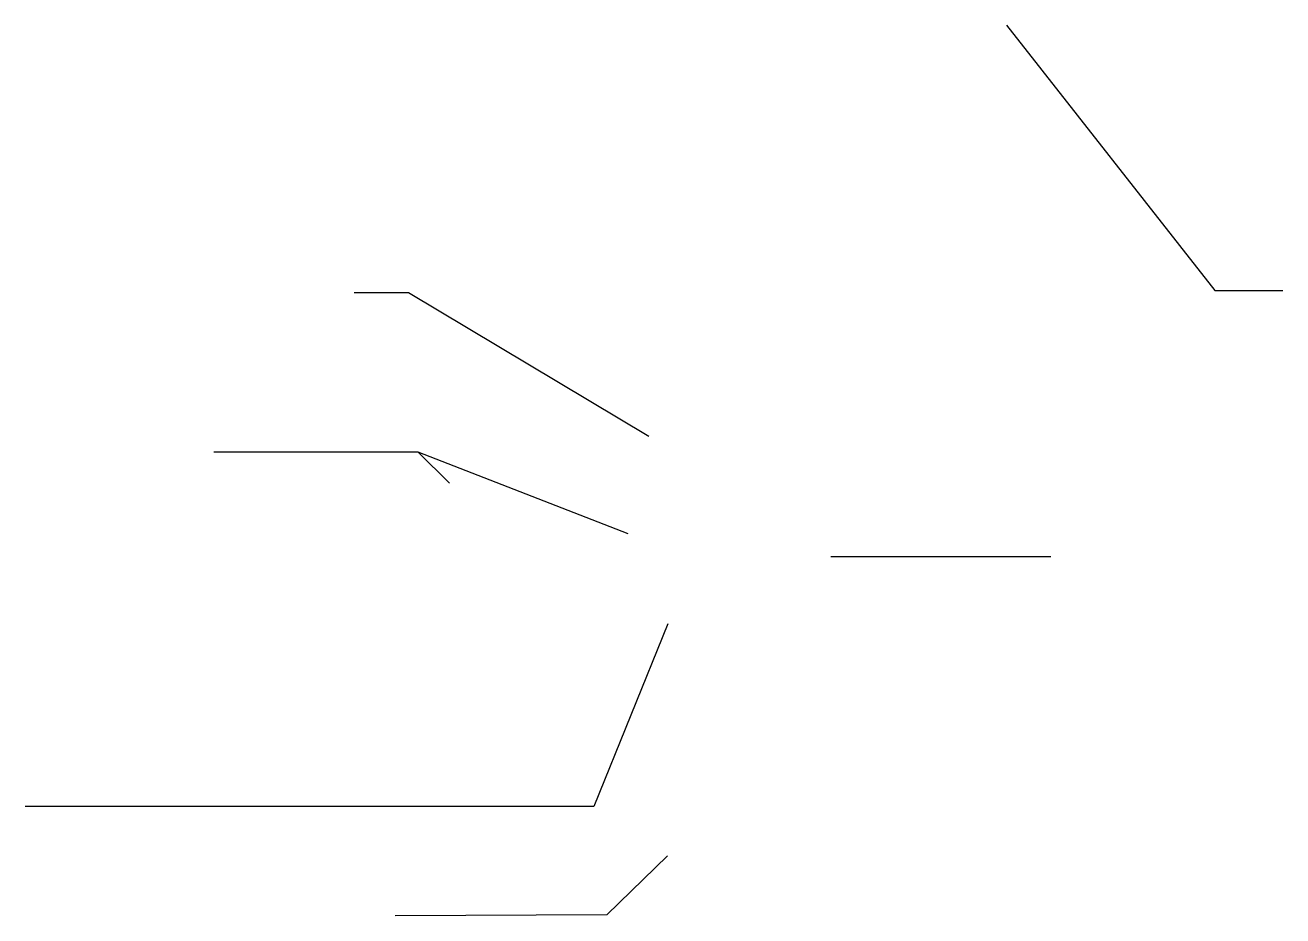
# Paper-space layout 'Layout1' of a CAD drawing. Extents: x 4.97 to 11.71, y 12.13 to 16.9.
import ezdxf

# ---------------------------------------------------------------- set-up
doc = ezdxf.new("R2010")
doc.units = 0
doc.header["$LTSCALE"] = 0.26666
doc.layers.add('DIM-TXT', color=7, linetype='CONTINUOUS')

psp = doc.layouts.get("Layout1")

# ---------------------------------------------------------------- linework, layer by layer
at = {"layer": 'DIM-TXT', "color": 0, "linetype": 'CONTINUOUS'}
for p, q in [((8.2023, 14.1754), (7.0764, 14.6137)), ((9.289, 14.0554), (10.4683, 14.0554))]:
    psp.add_line(p, q, dxfattribs=at)
at = {"layer": 'DIM-TXT', "color": 0, "linetype": 'CONTINUOUS', "flags": 128}
for points in [[(10.2304, 16.9036), (11.3487, 15.4806), (11.7125, 15.4806)], [(8.313, 14.6983), (7.025, 15.469), (6.7337, 15.469)], [(7.244, 14.4485), (7.0764, 14.6137), (5.9798, 14.6137)]]:
    psp.add_lwpolyline(points, dxfattribs=at)
at = {"layer": 'DIM-TXT', "color": 0, "linetype": 'CONTINUOUS', "extrusion": (0, 0, -1), "flags": 128}
for points in [[(-8.415, 13.6941), (-8.0188, 12.7149), (-4.9688, 12.7149)], [(-8.4137, 12.4505), (-8.0874, 12.1333), (-6.953, 12.1281)]]:
    psp.add_lwpolyline(points, dxfattribs=at)

doc.saveas('drawing.dxf')
